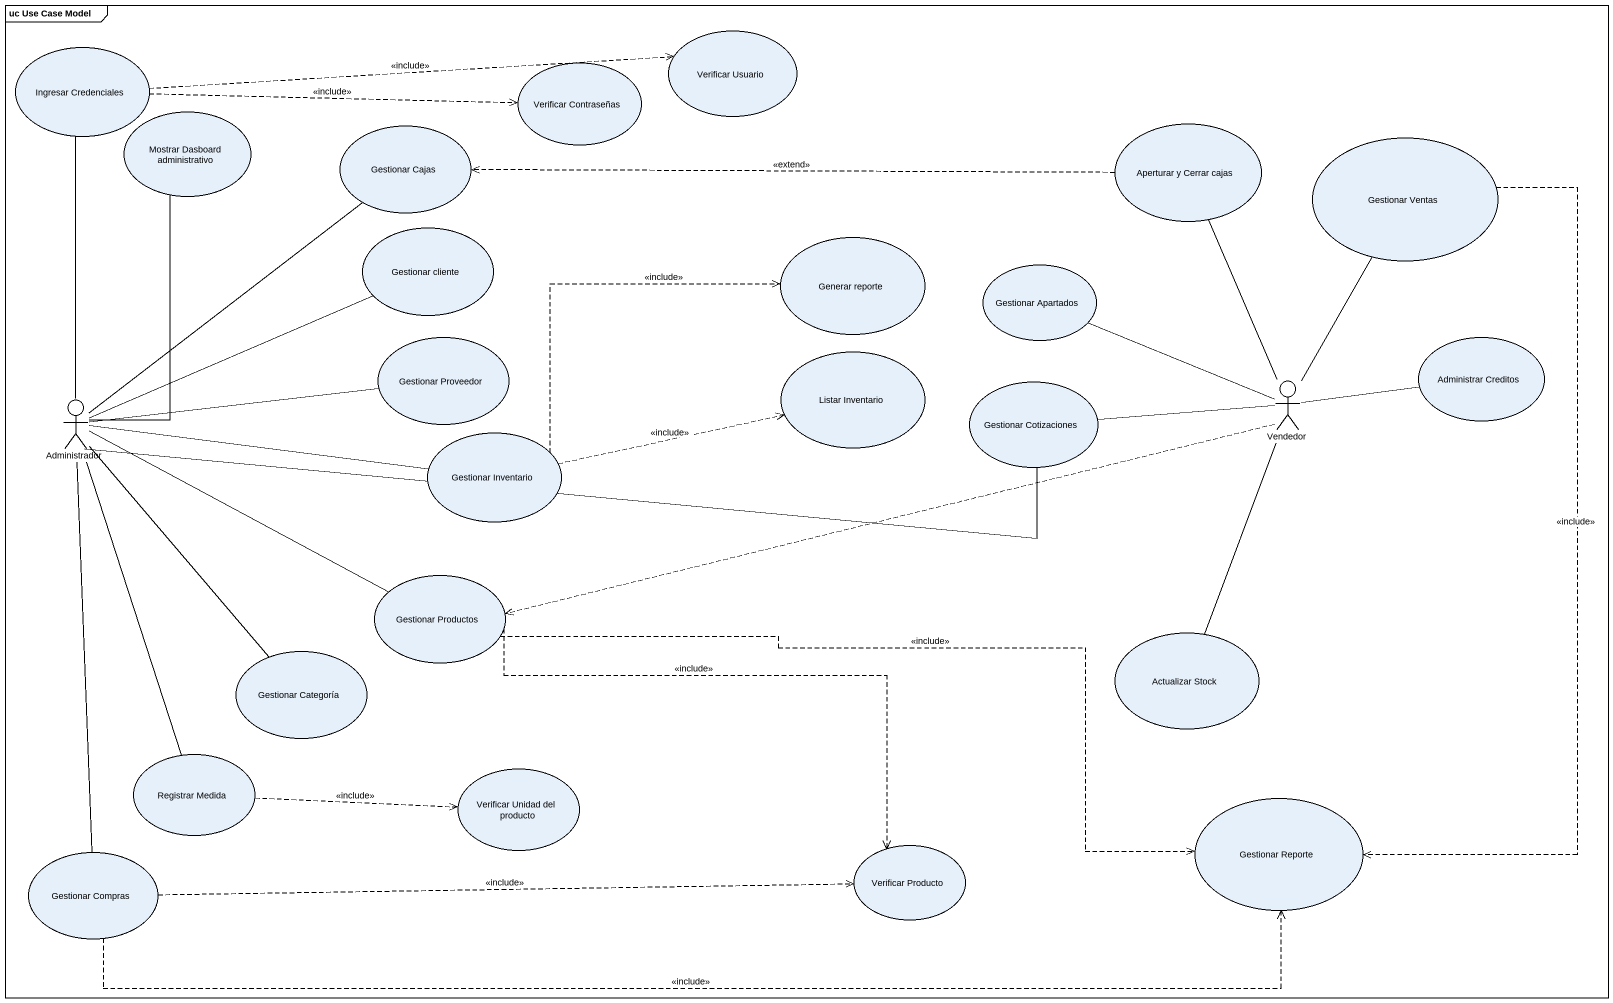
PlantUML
@startuml
mainframe uc Use Case Model
usecase "Ingresar Credenciales" as Ingresar_Credenciales
usecase "Verificar Usuario" as Verificar_Usuario
usecase "Verificar Contraseñas" as Verificar_Contraseñas
usecase "Mostrar Dasboard administrativo" as Mostrar_Dasboard
usecase "Gestionar Cajas" as Gestionar_Cajas
usecase "Aperturar y Cerrar cajas" as Aperturar_y_Cerrar_cajas
usecase "Gestionar Ventas" as Gestionar_Ventas
usecase "Gestionar cliente" as Gestionar_cliente
usecase "Generar reporte" as Generar_reporte
usecase "Gestionar Apartados" as Gestionar_Apartados
usecase "Gestionar Proveedor" as Gestionar_Proveedor
usecase "Listar Inventario" as Listar_Inventario
usecase "Administrar Creditos" as Administrar_Creditos
usecase "Gestionar Cotizaciones" as Gestionar_Cotizaciones
actor Vendedor
actor Administrador
usecase "Gestionar Inventario" as Gestionar_Inventario
usecase "Gestionar Productos" as Gestionar_Productos
usecase "Gestionar Categoría" as Gestionar_Categoría
usecase "Actualizar Stock" as Actualizar_Stock
usecase "Registrar Medida" as Registrar_Medida
usecase "Verificar Unidad del producto" as Verificar_Unidad_del
usecase "Gestionar Reporte" as Gestionar_Reporte
usecase "Gestionar Compras" as Gestionar_Compras
usecase "Verificar Producto" as Verificar_Producto
Ingresar_Credenciales .right.> Verificar_Usuario : <<include>>
Ingresar_Credenciales .right.> Verificar_Contraseñas : <<include>>
Aperturar_y_Cerrar_cajas .left.> Gestionar_Cajas : <<extend>>
Aperturar_y_Cerrar_cajas -- Vendedor
Gestionar_Ventas ..> Gestionar_Reporte : <<include>>
Gestionar_Apartados -- Vendedor
Administrar_Creditos -left- Vendedor
Vendedor -up- Gestionar_Ventas
Vendedor -left- Gestionar_Cotizaciones
Vendedor .left.> Gestionar_Productos
Vendedor -- Actualizar_Stock
Administrador -up- Ingresar_Credenciales
Administrador -up- Mostrar_Dasboard
Administrador -up- Gestionar_Cajas
Administrador -up- Gestionar_cliente
Administrador -right- Gestionar_Proveedor
Administrador -right- Gestionar_Cotizaciones
Administrador -right- Gestionar_Inventario
Administrador -right- Gestionar_Productos
Administrador -- Gestionar_Categoría
Administrador -- Registrar_Medida
Administrador -- Gestionar_Compras
Gestionar_Inventario .right.> Generar_reporte : <<include>>
Gestionar_Inventario .right.> Listar_Inventario : <<include>>
Gestionar_Productos .right.> Gestionar_Reporte : <<include>>
Gestionar_Productos .right.> Verificar_Producto : <<include>>
Registrar_Medida .right.> Verificar_Unidad_del : <<include>>
Gestionar_Compras .right.> Gestionar_Reporte : <<include>>
Gestionar_Compras .right.> Verificar_Producto : <<include>>
@enduml
